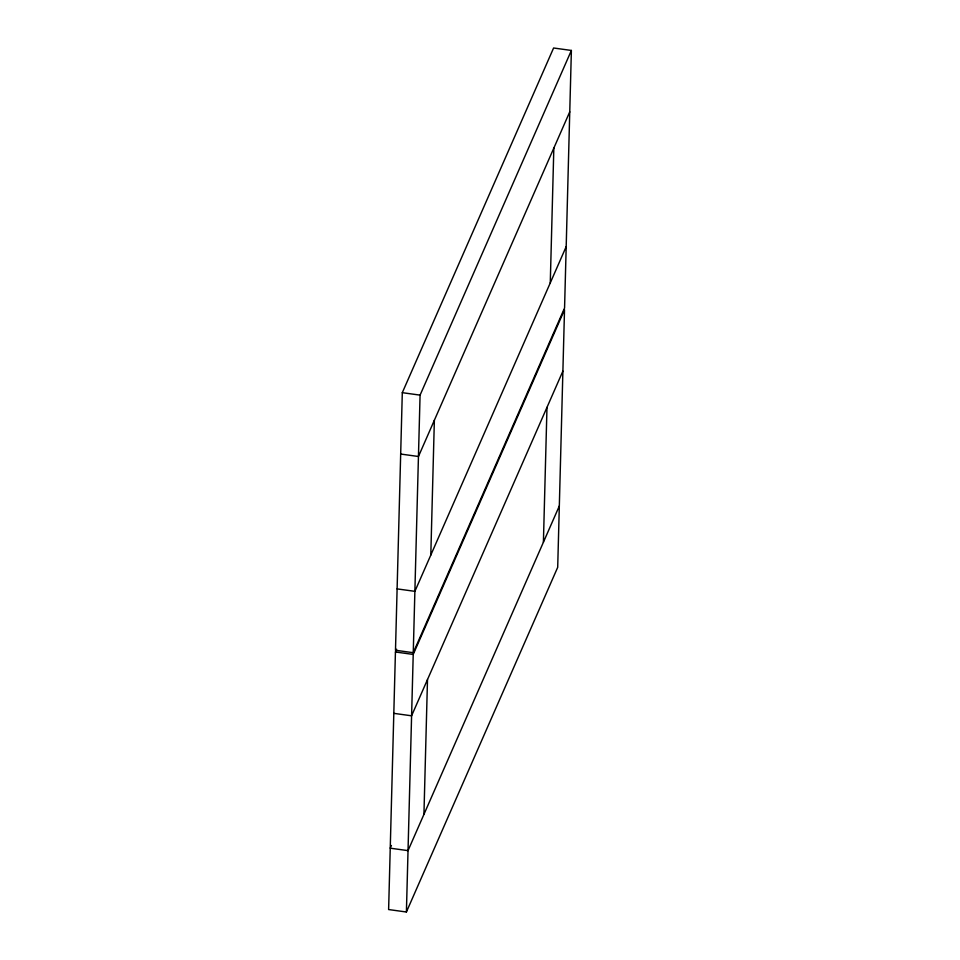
<?xml version="1.0" encoding="UTF-8"?>
<svg xmlns="http://www.w3.org/2000/svg" width="960" height="960" viewBox="0 0 960 960"><rect width="100%" height="100%" fill="white"/><g stroke="black" fill="none" stroke-linecap="round" stroke-linejoin="round"><path stroke-width="1.44" d="M396.636 649.236L395.436 651.984L388.62 909.552L406.404 912L557.7 567.324L564.516 309.744L413.22 654.432L406.404 912M402.3 392.676L395.484 650.256L413.256 652.704L564.564 308.016L571.38 50.448L553.596 48L402.3 392.676L420.072 395.124L571.38 50.448M413.256 652.704L420.072 395.124M423.936 814.38L427.5 679.536M430.8 555.072L434.364 420.24M543.408 542.208L546.984 407.364M550.272 282.9L553.836 148.068M569.76 111.816L418.452 456.492L400.668 454.044M566.184 246.648L414.888 591.336L397.104 588.888M562.896 371.112L411.588 715.8L393.816 713.352M391.428 845.496L390.24 848.184L408.024 850.632L559.332 505.956M395.436 651.984L413.22 654.432"/></g></svg>
